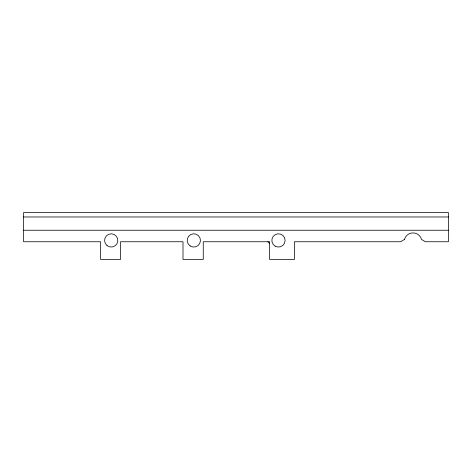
<?xml version="1.0" encoding="UTF-8"?>
<svg xmlns="http://www.w3.org/2000/svg" width="472" height="472" viewBox="0 0 472 472"><rect width="100%" height="100%" fill="white"/><g stroke="black" fill="none" stroke-linecap="round" stroke-linejoin="round"><path stroke-width="0.71" d="M23.6 216.972L448.4 216.972M23.6 230.247L448.4 230.247M267.86 241.752L269.63 243.522M404.451 239.463L400.61 241.752L294.41 241.752L294.41 259.452L269.63 259.452L269.63 241.752L203.255 241.752L203.255 259.452L183 259.452L183 241.752L120.507 241.752L120.507 259.452L100.595 259.452L100.595 241.752L23.6 241.752L23.6 212.547L448.4 212.547L448.4 241.752L425.39 241.752L421.549 239.463A8.85 8.85 0 0 0 404.451 239.463M107.038 245.582A6.637 6.637 0 0 0 117.77 241.463A6.637 6.637 0 0 0 108.837 234.23A6.637 6.637 0 0 0 107.038 245.582M190.186 245.983A6.637 6.637 0 0 0 200.447 240.785A6.637 6.637 0 0 0 190.818 234.501A6.637 6.637 0 0 0 190.186 245.983M275.123 246.154A6.637 6.637 0 0 0 285.118 240.466A6.637 6.637 0 0 0 275.2 234.655A6.637 6.637 0 0 0 275.123 246.154"/></g></svg>
